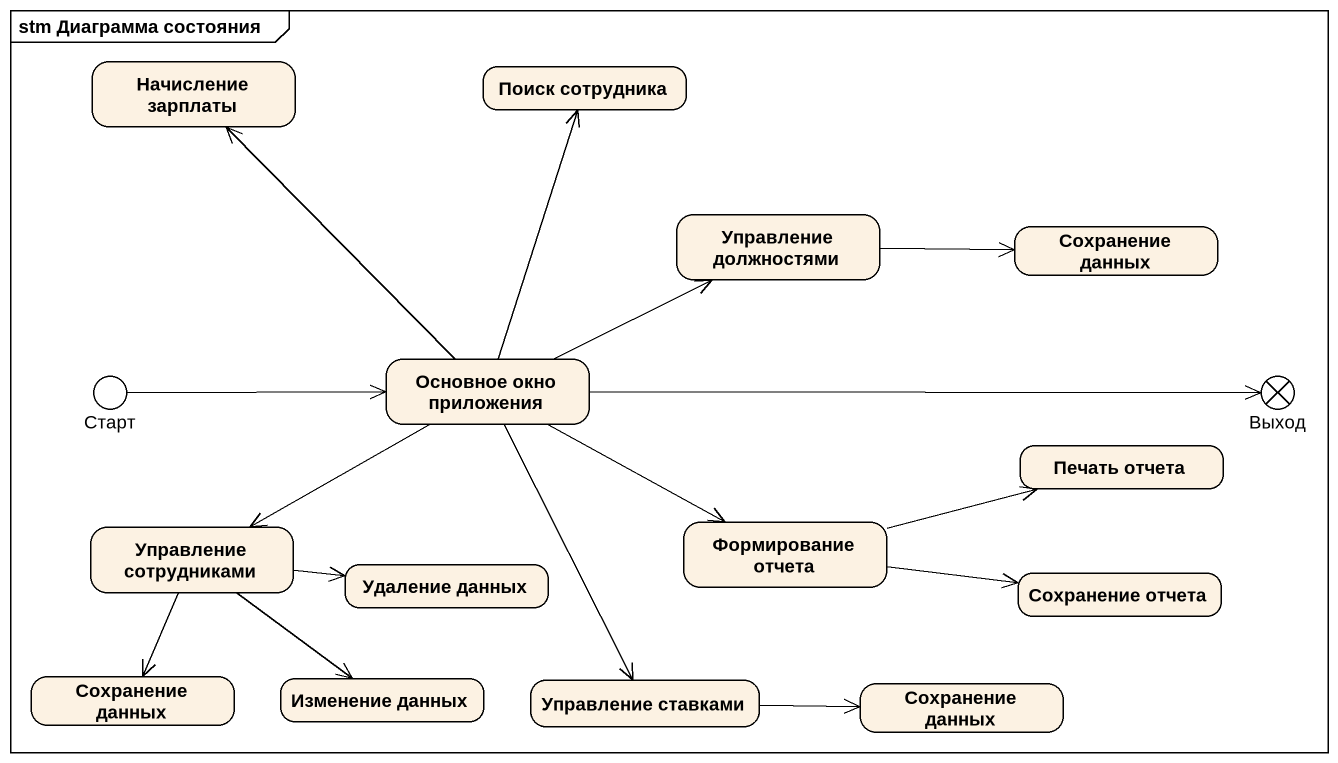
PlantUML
@startuml
mainframe stm Диаграмма состояния
hide empty description
state "Начисление зарплаты" as Начисление_зарплаты
state "Поиск сотрудника" as Поиск_сотрудника
state "Управление должностями" as Управление_должностями
state "Сохранение данных" as Сохранение_данных
state Старт <<choice>>
state "Основное окно приложения" as Основное_окно_приложения
state Выход <<choice>>
state "Печать отчета" as Печать_отчета
state "Управление сотрудниками" as Управление_сотрудниками
state "Удаление данных" as Удаление_данных
state "Формирование отчета" as Формирование_отчета
state "Сохранение отчета" as Сохранение_отчета
state "Сохранение данных" as Сохранение_данных_2
state "Изменение данных" as Изменение_данных
state "Управление ставками" as Управление_ставками
state "Сохранение данных" as Сохранение_данных_3
Управление_должностями -right-> Сохранение_данных
Старт -right-> Основное_окно_приложения
Основное_окно_приложения -up-> Начисление_зарплаты
Основное_окно_приложения -up-> Поиск_сотрудника
Основное_окно_приложения -right-> Управление_должностями
Основное_окно_приложения -right-> Выход
Основное_окно_приложения -left-> Управление_сотрудниками
Основное_окно_приложения -right-> Формирование_отчета
Основное_окно_приложения --> Управление_ставками
Управление_сотрудниками -right-> Удаление_данных
Управление_сотрудниками --> Сохранение_данных_2
Управление_сотрудниками --> Изменение_данных
Формирование_отчета -right-> Печать_отчета
Формирование_отчета -right-> Сохранение_отчета
Управление_ставками -right-> Сохранение_данных_3
@enduml
